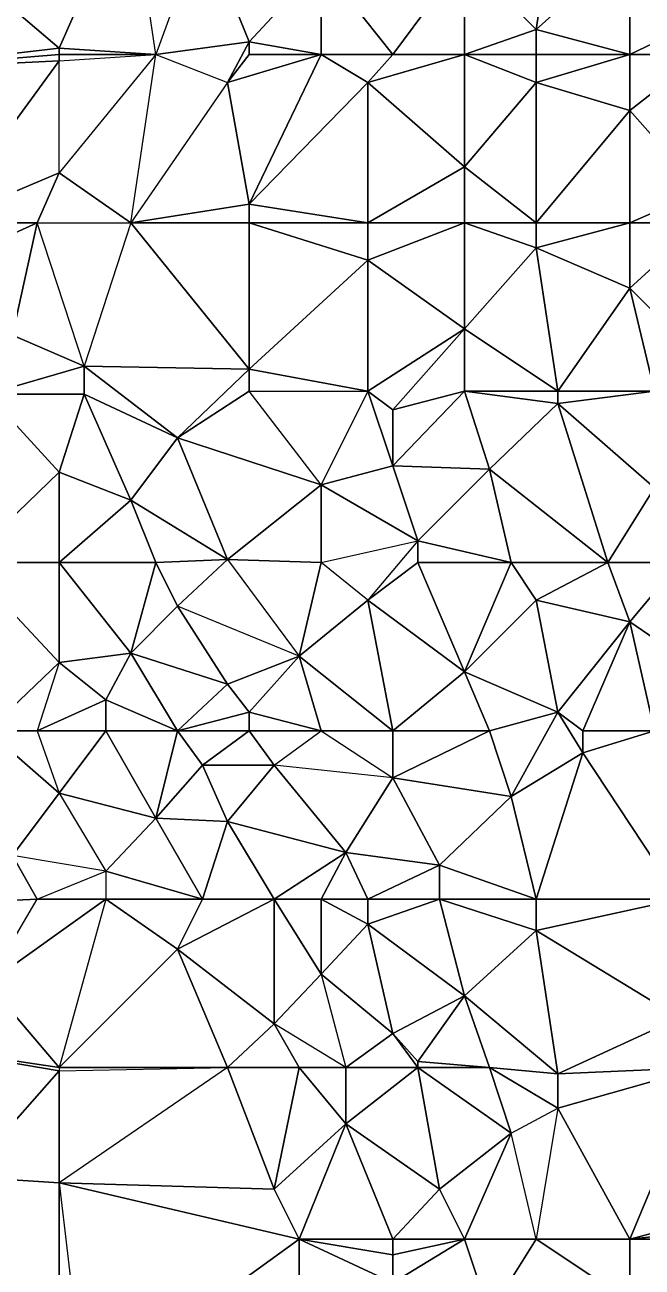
# Model space of a CAD drawing. Header units: metres. Extents: x 121.06818 to 121.07159, y 3.17836 to 3.18313.
# Drawn here: x 121.070698 to 121.070896, y 3.180307 to 3.1807055 of the extents above; entities that cross this region are included whole.
import ezdxf

# ---------------------------------------------------------------- set-up
doc = ezdxf.new("R2010")
doc.units = ezdxf.units.M

msp = doc.modelspace()

# ---------------------------------------------------------------- linework, layer by layer
at = {"layer": 'DELAUNEY10881', "color": 252}
msp.add_3dface([(121.070709, 3.180268, 0.01038), (121.070663, 3.18027, 0.01038), (121.070679, 3.180336, 0.01037)], dxfattribs=at)
at = {"layer": 'DELAUNEY11122', "color": 252}
msp.add_3dface([(121.070717, 3.180266, 0.01038), (121.070709, 3.180268, 0.01038), (121.070709, 3.180334, 0.01037)], dxfattribs=at)
at = {"layer": 'DELAUNEY11132', "color": 252}
msp.add_3dface([(121.070717, 3.180266, 0.01038), (121.070786, 3.18028, 0.01038), (121.070786, 3.180316, 0.01038)], dxfattribs=at)
at = {"layer": 'DELAUNEY11214', "color": 252}
msp.add_3dface([(121.070786, 3.18028, 0.01038), (121.070816, 3.180302, 0.01039), (121.070786, 3.180316, 0.01038)], dxfattribs=at)
at = {"layer": 'DELAUNEY11236', "color": 252}
msp.add_3dface([(121.070816, 3.180302, 0.01039), (121.070847, 3.180292, 0.0104), (121.070839, 3.180316, 0.0104)], dxfattribs=at)
at = {"layer": 'DELAUNEY11237', "color": 252}
msp.add_3dface([(121.070847, 3.180292, 0.0104), (121.070892, 3.180296, 0.01042), (121.070862, 3.180316, 0.01041)], dxfattribs=at)
at = {"layer": 'DELAUNEY11258', "color": 252}
msp.add_3dface([(121.070892, 3.180296, 0.01042), (121.070946, 3.180284, 0.01043), (121.07093, 3.180316, 0.01043)], dxfattribs=at)
at = {"layer": 'DELAUNEY11259', "color": 252}
msp.add_3dface([(121.070892, 3.180296, 0.01042), (121.07093, 3.180316, 0.01043), (121.070892, 3.180316, 0.01042)], dxfattribs=at)
at = {"layer": 'DELAUNEY11285', "color": 252}
msp.add_3dface([(121.070847, 3.180292, 0.0104), (121.070862, 3.180316, 0.01041), (121.070839, 3.180316, 0.0104)], dxfattribs=at)
at = {"layer": 'DELAUNEY11293', "color": 252}
msp.add_3dface([(121.070717, 3.180266, 0.01038), (121.070786, 3.180316, 0.01038), (121.070709, 3.180334, 0.01037)], dxfattribs=at)
at = {"layer": 'DELAUNEY11294', "color": 252}
msp.add_3dface([(121.070862, 3.180316, 0.01041), (121.070892, 3.180296, 0.01042), (121.070892, 3.180316, 0.01042)], dxfattribs=at)
at = {"layer": 'DELAUNEY11303', "color": 252}
msp.add_3dface([(121.070709, 3.180268, 0.01038), (121.070679, 3.180336, 0.01037), (121.070709, 3.180334, 0.01037)], dxfattribs=at)
at = {"layer": 'DELAUNEY11304', "color": 252}
msp.add_3dface([(121.070786, 3.180316, 0.01038), (121.070816, 3.180302, 0.01039), (121.070816, 3.180311, 0.01039)], dxfattribs=at)
at = {"layer": 'DELAUNEY11321', "color": 252}
msp.add_3dface([(121.070709, 3.180334, 0.01037), (121.070679, 3.180336, 0.01037), (121.070709, 3.18037, 0.01036)], dxfattribs=at)
at = {"layer": 'DELAUNEY11322', "color": 252}
msp.add_3dface([(121.070816, 3.180302, 0.01039), (121.070839, 3.180316, 0.0104), (121.070816, 3.180311, 0.01039)], dxfattribs=at)
at = {"layer": 'DELAUNEY11338', "color": 252}
msp.add_3dface([(121.070709, 3.180334, 0.01037), (121.070786, 3.180316, 0.01038), (121.070778, 3.180332, 0.01038)], dxfattribs=at)
at = {"layer": 'DELAUNEY11339', "color": 252}
msp.add_3dface([(121.070709, 3.180334, 0.01037), (121.070778, 3.180332, 0.01038), (121.070763, 3.180371, 0.01037)], dxfattribs=at)
at = {"layer": 'DELAUNEY11340', "color": 252}
msp.add_3dface([(121.070778, 3.180332, 0.01038), (121.070786, 3.180316, 0.01038), (121.070801, 3.180353, 0.01039)], dxfattribs=at)
at = {"layer": 'DELAUNEY11354', "color": 252}
msp.add_3dface([(121.070786, 3.180316, 0.01038), (121.070816, 3.180311, 0.01039), (121.070816, 3.180316, 0.01039)], dxfattribs=at)
at = {"layer": 'DELAUNEY11355', "color": 252}
msp.add_3dface([(121.070839, 3.180316, 0.0104), (121.070862, 3.180316, 0.01041), (121.070854, 3.18035, 0.01041)], dxfattribs=at)
at = {"layer": 'DELAUNEY11356', "color": 252}
msp.add_3dface([(121.070862, 3.180316, 0.01041), (121.070892, 3.180316, 0.01042), (121.070869, 3.180358, 0.01042)], dxfattribs=at)
at = {"layer": 'DELAUNEY11357', "color": 252}
msp.add_3dface([(121.070892, 3.180316, 0.01042), (121.07093, 3.180316, 0.01043), (121.07093, 3.18032, 0.01043)], dxfattribs=at)
at = {"layer": 'DELAUNEY11368', "color": 252}
msp.add_3dface([(121.070816, 3.180311, 0.01039), (121.070839, 3.180316, 0.0104), (121.070816, 3.180316, 0.01039)], dxfattribs=at)
at = {"layer": 'DELAUNEY11397', "color": 252}
msp.add_3dface([(121.070786, 3.180316, 0.01038), (121.070816, 3.180316, 0.01039), (121.070801, 3.180353, 0.01039)], dxfattribs=at)
at = {"layer": 'DELAUNEY11409', "color": 252}
msp.add_3dface([(121.070816, 3.180316, 0.01039), (121.070839, 3.180316, 0.0104), (121.070831, 3.180332, 0.0104)], dxfattribs=at)
at = {"layer": 'DELAUNEY11410', "color": 252}
msp.add_3dface([(121.070892, 3.180316, 0.01042), (121.07093, 3.18032, 0.01043), (121.07093, 3.180326, 0.01043)], dxfattribs=at)
at = {"layer": 'DELAUNEY11421', "color": 252}
msp.add_3dface([(121.070816, 3.180316, 0.01039), (121.070831, 3.180332, 0.0104), (121.070801, 3.180353, 0.01039)], dxfattribs=at)
at = {"layer": 'DELAUNEY11435', "color": 252}
msp.add_3dface([(121.070831, 3.180332, 0.0104), (121.070839, 3.180316, 0.0104), (121.070854, 3.18035, 0.01041)], dxfattribs=at)
at = {"layer": 'DELAUNEY11448', "color": 252}
msp.add_3dface([(121.070892, 3.180316, 0.01042), (121.07093, 3.180326, 0.01043), (121.070915, 3.180371, 0.01043)], dxfattribs=at)
at = {"layer": 'DELAUNEY11473', "color": 252}
msp.add_3dface([(121.070862, 3.180316, 0.01041), (121.070854, 3.18035, 0.01041), (121.070869, 3.180358, 0.01042)], dxfattribs=at)
at = {"layer": 'DELAUNEY11483', "color": 252}
msp.add_3dface([(121.070778, 3.180332, 0.01038), (121.070801, 3.180353, 0.01039), (121.070786, 3.180371, 0.01038)], dxfattribs=at)
at = {"layer": 'DELAUNEY11484', "color": 252}
msp.add_3dface([(121.070831, 3.180332, 0.0104), (121.070854, 3.18035, 0.01041), (121.070824, 3.180371, 0.0104)], dxfattribs=at)
at = {"layer": 'DELAUNEY11493', "color": 252}
msp.add_3dface([(121.070869, 3.180358, 0.01042), (121.070892, 3.180316, 0.01042), (121.070915, 3.180371, 0.01043)], dxfattribs=at)
at = {"layer": 'DELAUNEY11513', "color": 252}
msp.add_3dface([(121.070801, 3.180353, 0.01039), (121.070831, 3.180332, 0.0104), (121.070824, 3.180371, 0.0104)], dxfattribs=at)
at = {"layer": 'DELAUNEY11514', "color": 252}
msp.add_3dface([(121.070854, 3.18035, 0.01041), (121.070869, 3.180358, 0.01042), (121.070847, 3.180371, 0.01041)], dxfattribs=at)
at = {"layer": 'DELAUNEY11524', "color": 252}
msp.add_3dface([(121.070763, 3.180371, 0.01037), (121.070709, 3.180334, 0.01037), (121.070709, 3.18037, 0.01036)], dxfattribs=at)
at = {"layer": 'DELAUNEY11525', "color": 252}
msp.add_3dface([(121.070763, 3.180371, 0.01037), (121.070778, 3.180332, 0.01038), (121.070786, 3.180371, 0.01038)], dxfattribs=at)
at = {"layer": 'DELAUNEY11553', "color": 252}
msp.add_3dface([(121.070869, 3.180358, 0.01042), (121.070915, 3.180371, 0.01043), (121.070869, 3.180369, 0.01042)], dxfattribs=at)
at = {"layer": 'DELAUNEY11565', "color": 252}
msp.add_3dface([(121.070801, 3.180353, 0.01039), (121.070824, 3.180371, 0.0104), (121.070801, 3.180371, 0.01039)], dxfattribs=at)
at = {"layer": 'DELAUNEY11579', "color": 252}
msp.add_3dface([(121.070709, 3.18037, 0.01036), (121.070679, 3.180336, 0.01037), (121.070656, 3.180379, 0.01036)], dxfattribs=at)
at = {"layer": 'DELAUNEY11580', "color": 252}
msp.add_3dface([(121.070786, 3.180371, 0.01038), (121.070801, 3.180353, 0.01039), (121.070801, 3.180371, 0.01039)], dxfattribs=at)
at = {"layer": 'DELAUNEY11581', "color": 252}
msp.add_3dface([(121.070824, 3.180371, 0.0104), (121.070854, 3.18035, 0.01041), (121.070847, 3.180371, 0.01041)], dxfattribs=at)
at = {"layer": 'DELAUNEY11598', "color": 252}
msp.add_3dface([(121.070709, 3.18037, 0.01036), (121.070763, 3.180371, 0.01037), (121.070709, 3.180371, 0.01036)], dxfattribs=at)
at = {"layer": 'DELAUNEY11599', "color": 252}
msp.add_3dface([(121.070763, 3.180371, 0.01037), (121.070786, 3.180371, 0.01038), (121.070778, 3.180385, 0.01038)], dxfattribs=at)
at = {"layer": 'DELAUNEY11600', "color": 252}
msp.add_3dface([(121.070824, 3.180371, 0.0104), (121.070847, 3.180371, 0.01041), (121.070824, 3.180373, 0.0104)], dxfattribs=at)
at = {"layer": 'DELAUNEY11654', "color": 252}
msp.add_3dface([(121.070786, 3.180371, 0.01038), (121.070801, 3.180371, 0.01039), (121.070778, 3.180385, 0.01038)], dxfattribs=at)
at = {"layer": 'DELAUNEY11655', "color": 252}
msp.add_3dface([(121.070801, 3.180371, 0.01039), (121.070824, 3.180371, 0.0104), (121.070816, 3.180382, 0.0104)], dxfattribs=at)
at = {"layer": 'DELAUNEY11656', "color": 252}
msp.add_3dface([(121.070847, 3.180371, 0.01041), (121.070869, 3.180358, 0.01042), (121.070869, 3.180369, 0.01042)], dxfattribs=at)
at = {"layer": 'DELAUNEY11657', "color": 252}
msp.add_3dface([(121.070847, 3.180371, 0.01041), (121.070869, 3.180369, 0.01042), (121.070839, 3.180394, 0.01041)], dxfattribs=at)
at = {"layer": 'DELAUNEY11664', "color": 252}
msp.add_3dface([(121.070709, 3.18037, 0.01036), (121.070656, 3.180379, 0.01036), (121.070709, 3.180371, 0.01036)], dxfattribs=at)
at = {"layer": 'DELAUNEY11665', "color": 252}
msp.add_3dface([(121.070869, 3.180369, 0.01042), (121.070915, 3.180371, 0.01043), (121.070908, 3.180387, 0.01043)], dxfattribs=at)
at = {"layer": 'DELAUNEY11678', "color": 252}
msp.add_3dface([(121.070709, 3.180371, 0.01036), (121.070656, 3.180379, 0.01036), (121.070686, 3.180398, 0.01036)], dxfattribs=at)
at = {"layer": 'DELAUNEY11691', "color": 252}
msp.add_3dface([(121.070709, 3.180371, 0.01036), (121.070686, 3.180398, 0.01036), (121.070724, 3.180425, 0.01036)], dxfattribs=at)
at = {"layer": 'DELAUNEY11692', "color": 252}
msp.add_3dface([(121.070709, 3.180371, 0.01036), (121.070763, 3.180371, 0.01037), (121.070747, 3.180409, 0.01037)], dxfattribs=at)
at = {"layer": 'DELAUNEY11693', "color": 252}
msp.add_3dface([(121.070801, 3.180371, 0.01039), (121.070816, 3.180382, 0.0104), (121.070793, 3.180401, 0.01039)], dxfattribs=at)
at = {"layer": 'DELAUNEY11694', "color": 252}
msp.add_3dface([(121.070816, 3.180382, 0.0104), (121.070824, 3.180371, 0.0104), (121.070824, 3.180373, 0.0104)], dxfattribs=at)
at = {"layer": 'DELAUNEY11695', "color": 252}
msp.add_3dface([(121.070869, 3.180369, 0.01042), (121.070908, 3.180387, 0.01043), (121.070862, 3.180415, 0.01042)], dxfattribs=at)
at = {"layer": 'DELAUNEY11704', "color": 252}
msp.add_3dface([(121.070763, 3.180371, 0.01037), (121.070778, 3.180385, 0.01038), (121.070747, 3.180409, 0.01037)], dxfattribs=at)
at = {"layer": 'DELAUNEY11705', "color": 252}
msp.add_3dface([(121.070816, 3.180382, 0.0104), (121.070824, 3.180373, 0.0104), (121.070839, 3.180394, 0.01041)], dxfattribs=at)
at = {"layer": 'DELAUNEY11706', "color": 252}
msp.add_3dface([(121.070824, 3.180373, 0.0104), (121.070847, 3.180371, 0.01041), (121.070839, 3.180394, 0.01041)], dxfattribs=at)
at = {"layer": 'DELAUNEY11733', "color": 252}
msp.add_3dface([(121.070709, 3.180371, 0.01036), (121.070747, 3.180409, 0.01037), (121.070724, 3.180425, 0.01036)], dxfattribs=at)
at = {"layer": 'DELAUNEY11757', "color": 252}
msp.add_3dface([(121.070778, 3.180385, 0.01038), (121.070793, 3.180401, 0.01039), (121.070801, 3.180371, 0.01039)], dxfattribs=at)
at = {"layer": 'DELAUNEY11758', "color": 252}
msp.add_3dface([(121.070778, 3.180385, 0.01038), (121.070793, 3.180401, 0.01039), (121.070778, 3.180425, 0.01038)], dxfattribs=at)
at = {"layer": 'DELAUNEY11759', "color": 252}
msp.add_3dface([(121.070816, 3.180382, 0.0104), (121.070839, 3.180394, 0.01041), (121.070808, 3.180417, 0.0104)], dxfattribs=at)
at = {"layer": 'DELAUNEY11772', "color": 252}
msp.add_3dface([(121.070793, 3.180401, 0.01039), (121.070816, 3.180382, 0.0104), (121.070808, 3.180417, 0.0104)], dxfattribs=at)
at = {"layer": 'DELAUNEY11773', "color": 252}
msp.add_3dface([(121.070839, 3.180394, 0.01041), (121.070869, 3.180369, 0.01042), (121.070862, 3.180415, 0.01042)], dxfattribs=at)
at = {"layer": 'DELAUNEY11793', "color": 252}
msp.add_3dface([(121.070747, 3.180409, 0.01037), (121.070778, 3.180385, 0.01038), (121.070778, 3.180425, 0.01038)], dxfattribs=at)
at = {"layer": 'DELAUNEY11794', "color": 252}
msp.add_3dface([(121.070839, 3.180394, 0.01041), (121.070862, 3.180415, 0.01042), (121.070831, 3.180425, 0.01041)], dxfattribs=at)
at = {"layer": 'DELAUNEY11802', "color": 252}
msp.add_3dface([(121.070862, 3.180415, 0.01042), (121.070908, 3.180387, 0.01043), (121.070908, 3.180425, 0.01043)], dxfattribs=at)
at = {"layer": 'DELAUNEY11821', "color": 252}
msp.add_3dface([(121.070724, 3.180425, 0.01036), (121.070686, 3.180398, 0.01036), (121.070702, 3.180425, 0.01035)], dxfattribs=at)
at = {"layer": 'DELAUNEY11822', "color": 252}
msp.add_3dface([(121.070724, 3.180425, 0.01036), (121.070747, 3.180409, 0.01037), (121.070755, 3.180425, 0.01037)], dxfattribs=at)
at = {"layer": 'DELAUNEY11840', "color": 252}
msp.add_3dface([(121.070686, 3.180398, 0.01036), (121.070702, 3.180425, 0.01035), (121.070679, 3.180424, 0.01034)], dxfattribs=at)
at = {"layer": 'DELAUNEY11841', "color": 252}
msp.add_3dface([(121.070793, 3.180401, 0.01039), (121.070808, 3.180417, 0.0104), (121.070793, 3.180425, 0.01039)], dxfattribs=at)
at = {"layer": 'DELAUNEY11858', "color": 252}
msp.add_3dface([(121.070724, 3.180425, 0.01036), (121.070702, 3.180425, 0.01035), (121.070724, 3.180434, 0.01036)], dxfattribs=at)
at = {"layer": 'DELAUNEY11859', "color": 252}
msp.add_3dface([(121.070808, 3.180417, 0.0104), (121.070839, 3.180394, 0.01041), (121.070831, 3.180425, 0.01041)], dxfattribs=at)
at = {"layer": 'DELAUNEY11881', "color": 252}
msp.add_3dface([(121.070747, 3.180409, 0.01037), (121.070778, 3.180425, 0.01038), (121.070755, 3.180425, 0.01037)], dxfattribs=at)
at = {"layer": 'DELAUNEY11882', "color": 252}
msp.add_3dface([(121.070862, 3.180415, 0.01042), (121.070908, 3.180425, 0.01043), (121.070862, 3.180425, 0.01042)], dxfattribs=at)
at = {"layer": 'DELAUNEY11901', "color": 252}
msp.add_3dface([(121.070778, 3.180425, 0.01038), (121.070793, 3.180401, 0.01039), (121.070793, 3.180425, 0.01039)], dxfattribs=at)
at = {"layer": 'DELAUNEY11902', "color": 252}
msp.add_3dface([(121.070808, 3.180417, 0.0104), (121.070831, 3.180425, 0.01041), (121.070808, 3.180425, 0.0104)], dxfattribs=at)
at = {"layer": 'DELAUNEY11931', "color": 252}
msp.add_3dface([(121.070755, 3.180425, 0.01037), (121.070778, 3.180425, 0.01038), (121.070763, 3.18045, 0.01038)], dxfattribs=at)
at = {"layer": 'DELAUNEY11932', "color": 252}
msp.add_3dface([(121.070831, 3.180425, 0.01041), (121.070862, 3.180415, 0.01042), (121.070862, 3.180425, 0.01042)], dxfattribs=at)
at = {"layer": 'DELAUNEY11944', "color": 252}
msp.add_3dface([(121.070679, 3.180424, 0.01034), (121.070702, 3.180425, 0.01035), (121.070694, 3.180439, 0.01035)], dxfattribs=at)
at = {"layer": 'DELAUNEY11945', "color": 252}
msp.add_3dface([(121.070778, 3.180425, 0.01038), (121.070793, 3.180425, 0.01039), (121.070801, 3.18044, 0.0104)], dxfattribs=at)
at = {"layer": 'DELAUNEY11946', "color": 252}
msp.add_3dface([(121.070793, 3.180425, 0.01039), (121.070808, 3.180417, 0.0104), (121.070808, 3.180425, 0.0104)], dxfattribs=at)
at = {"layer": 'DELAUNEY11975', "color": 252}
msp.add_3dface([(121.070831, 3.180425, 0.01041), (121.070862, 3.180425, 0.01042), (121.070831, 3.180436, 0.01041)], dxfattribs=at)
at = {"layer": 'DELAUNEY11987', "color": 252}
msp.add_3dface([(121.070793, 3.180425, 0.01039), (121.070808, 3.180425, 0.0104), (121.070801, 3.18044, 0.0104)], dxfattribs=at)
at = {"layer": 'DELAUNEY11988', "color": 252}
msp.add_3dface([(121.070808, 3.180425, 0.0104), (121.070831, 3.180425, 0.01041), (121.070831, 3.180436, 0.01041)], dxfattribs=at)
at = {"layer": 'DELAUNEY11989', "color": 252}
msp.add_3dface([(121.070862, 3.180425, 0.01042), (121.070908, 3.180425, 0.01043), (121.070877, 3.180472, 0.01043)], dxfattribs=at)
at = {"layer": 'DELAUNEY12002', "color": 252}
msp.add_3dface([(121.070724, 3.180425, 0.01036), (121.070755, 3.180425, 0.01037), (121.070724, 3.180434, 0.01036)], dxfattribs=at)
at = {"layer": 'DELAUNEY12023', "color": 252}
msp.add_3dface([(121.070694, 3.180439, 0.01035), (121.070702, 3.180425, 0.01035), (121.070724, 3.180434, 0.01036)], dxfattribs=at)
at = {"layer": 'DELAUNEY12035', "color": 252}
msp.add_3dface([(121.070724, 3.180434, 0.01036), (121.070755, 3.180425, 0.01037), (121.07074, 3.180451, 0.01037)], dxfattribs=at)
at = {"layer": 'DELAUNEY12036', "color": 252}
msp.add_3dface([(121.070801, 3.18044, 0.0104), (121.070808, 3.180425, 0.0104), (121.070831, 3.180436, 0.01041)], dxfattribs=at)
at = {"layer": 'DELAUNEY12037', "color": 252}
msp.add_3dface([(121.070831, 3.180436, 0.01041), (121.070862, 3.180425, 0.01042), (121.070854, 3.180458, 0.01042)], dxfattribs=at)
at = {"layer": 'DELAUNEY12053', "color": 252}
msp.add_3dface([(121.070724, 3.180434, 0.01036), (121.07074, 3.180451, 0.01037), (121.070709, 3.180459, 0.01036)], dxfattribs=at)
at = {"layer": 'DELAUNEY12054', "color": 252}
msp.add_3dface([(121.07074, 3.180451, 0.01037), (121.070755, 3.180425, 0.01037), (121.070763, 3.18045, 0.01038)], dxfattribs=at)
at = {"layer": 'DELAUNEY12067', "color": 252}
msp.add_3dface([(121.070763, 3.18045, 0.01038), (121.070778, 3.180425, 0.01038), (121.070801, 3.18044, 0.0104)], dxfattribs=at)
at = {"layer": 'DELAUNEY12087', "color": 252}
msp.add_3dface([(121.070724, 3.180434, 0.01036), (121.070694, 3.180439, 0.01035), (121.070709, 3.180459, 0.01036)], dxfattribs=at)
at = {"layer": 'DELAUNEY12088', "color": 252}
msp.add_3dface([(121.07074, 3.180451, 0.01037), (121.070763, 3.18045, 0.01038), (121.070755, 3.180468, 0.01038)], dxfattribs=at)
at = {"layer": 'DELAUNEY12089', "color": 252}
msp.add_3dface([(121.070801, 3.18044, 0.0104), (121.070831, 3.180436, 0.01041), (121.070816, 3.180464, 0.01041)], dxfattribs=at)
at = {"layer": 'DELAUNEY12090', "color": 252}
msp.add_3dface([(121.070831, 3.180436, 0.01041), (121.070854, 3.180458, 0.01042), (121.070816, 3.180464, 0.01041)], dxfattribs=at)
at = {"layer": 'DELAUNEY12091', "color": 252}
msp.add_3dface([(121.070854, 3.180458, 0.01042), (121.070862, 3.180425, 0.01042), (121.070877, 3.180472, 0.01043)], dxfattribs=at)
at = {"layer": 'DELAUNEY12105', "color": 252}
msp.add_3dface([(121.070709, 3.180459, 0.01036), (121.070694, 3.180439, 0.01035), (121.070686, 3.180479, 0.01035)], dxfattribs=at)
at = {"layer": 'DELAUNEY12106', "color": 252}
msp.add_3dface([(121.070877, 3.180472, 0.01043), (121.070908, 3.180425, 0.01043), (121.0709, 3.180479, 0.01044)], dxfattribs=at)
at = {"layer": 'DELAUNEY12118', "color": 252}
msp.add_3dface([(121.070763, 3.18045, 0.01038), (121.070801, 3.18044, 0.0104), (121.070778, 3.180468, 0.01039)], dxfattribs=at)
at = {"layer": 'DELAUNEY12119', "color": 252}
msp.add_3dface([(121.070801, 3.18044, 0.0104), (121.070816, 3.180464, 0.01041), (121.070778, 3.180468, 0.01039)], dxfattribs=at)
at = {"layer": 'DELAUNEY12126', "color": 252}
msp.add_3dface([(121.070763, 3.18045, 0.01038), (121.070778, 3.180468, 0.01039), (121.070755, 3.180468, 0.01038)], dxfattribs=at)
at = {"layer": 'DELAUNEY12127', "color": 252}
msp.add_3dface([(121.070854, 3.180458, 0.01042), (121.070877, 3.180472, 0.01043), (121.070869, 3.180485, 0.01043)], dxfattribs=at)
at = {"layer": 'DELAUNEY12154', "color": 252}
msp.add_3dface([(121.070709, 3.180459, 0.01036), (121.07074, 3.180451, 0.01037), (121.070724, 3.180479, 0.01037)], dxfattribs=at)
at = {"layer": 'DELAUNEY12155', "color": 252}
msp.add_3dface([(121.070877, 3.180472, 0.01043), (121.0709, 3.180479, 0.01044), (121.070877, 3.180479, 0.01043)], dxfattribs=at)
at = {"layer": 'DELAUNEY12163', "color": 252}
msp.add_3dface([(121.07074, 3.180451, 0.01037), (121.070755, 3.180468, 0.01038), (121.070747, 3.180479, 0.01038)], dxfattribs=at)
at = {"layer": 'DELAUNEY12176', "color": 252}
msp.add_3dface([(121.070816, 3.180464, 0.01041), (121.070854, 3.180458, 0.01042), (121.070847, 3.180479, 0.01042)], dxfattribs=at)
at = {"layer": 'DELAUNEY12193', "color": 252}
msp.add_3dface([(121.070709, 3.180459, 0.01036), (121.070686, 3.180479, 0.01035), (121.070702, 3.180479, 0.01036)], dxfattribs=at)
at = {"layer": 'DELAUNEY12194', "color": 252}
msp.add_3dface([(121.070778, 3.180468, 0.01039), (121.070793, 3.180479, 0.0104), (121.070816, 3.180464, 0.01041)], dxfattribs=at)
at = {"layer": 'DELAUNEY12195', "color": 252}
msp.add_3dface([(121.070778, 3.180468, 0.01039), (121.070793, 3.180479, 0.0104), (121.07077, 3.180479, 0.01039)], dxfattribs=at)
at = {"layer": 'DELAUNEY12196', "color": 252}
msp.add_3dface([(121.070793, 3.180479, 0.0104), (121.070816, 3.180464, 0.01041), (121.070816, 3.180479, 0.01041)], dxfattribs=at)
at = {"layer": 'DELAUNEY12211', "color": 252}
msp.add_3dface([(121.070709, 3.180459, 0.01036), (121.070724, 3.180479, 0.01037), (121.070702, 3.180479, 0.01036)], dxfattribs=at)
at = {"layer": 'DELAUNEY12212', "color": 252}
msp.add_3dface([(121.070724, 3.180479, 0.01037), (121.07074, 3.180451, 0.01037), (121.070747, 3.180479, 0.01038)], dxfattribs=at)
at = {"layer": 'DELAUNEY12227', "color": 252}
msp.add_3dface([(121.070702, 3.180479, 0.01036), (121.070686, 3.180479, 0.01035), (121.070709, 3.180501, 0.01037)], dxfattribs=at)
at = {"layer": 'DELAUNEY12228', "color": 252}
msp.add_3dface([(121.070755, 3.180468, 0.01038), (121.070778, 3.180468, 0.01039), (121.07077, 3.180479, 0.01039)], dxfattribs=at)
at = {"layer": 'DELAUNEY12229', "color": 252}
msp.add_3dface([(121.070816, 3.180464, 0.01041), (121.070847, 3.180479, 0.01042), (121.070816, 3.180479, 0.01041)], dxfattribs=at)
at = {"layer": 'DELAUNEY12230', "color": 252}
msp.add_3dface([(121.070847, 3.180479, 0.01042), (121.070854, 3.180458, 0.01042), (121.070869, 3.180485, 0.01043)], dxfattribs=at)
at = {"layer": 'DELAUNEY12244', "color": 252}
msp.add_3dface([(121.070747, 3.180479, 0.01038), (121.070755, 3.180468, 0.01038), (121.07077, 3.180479, 0.01039)], dxfattribs=at)
at = {"layer": 'DELAUNEY12253', "color": 252}
msp.add_3dface([(121.070724, 3.180479, 0.01037), (121.070747, 3.180479, 0.01038), (121.070724, 3.180489, 0.01037)], dxfattribs=at)
at = {"layer": 'DELAUNEY12268', "color": 252}
msp.add_3dface([(121.070793, 3.180479, 0.0104), (121.070816, 3.180479, 0.01041), (121.070786, 3.180503, 0.0104)], dxfattribs=at)
at = {"layer": 'DELAUNEY12269', "color": 252}
msp.add_3dface([(121.070869, 3.180485, 0.01043), (121.070877, 3.180472, 0.01043), (121.070877, 3.180479, 0.01043)], dxfattribs=at)
at = {"layer": 'DELAUNEY12279', "color": 252}
msp.add_3dface([(121.070702, 3.180479, 0.01036), (121.070724, 3.180479, 0.01037), (121.070724, 3.180489, 0.01037)], dxfattribs=at)
at = {"layer": 'DELAUNEY12280', "color": 252}
msp.add_3dface([(121.070816, 3.180479, 0.01041), (121.070847, 3.180479, 0.01042), (121.070839, 3.180498, 0.01042)], dxfattribs=at)
at = {"layer": 'DELAUNEY12281', "color": 252}
msp.add_3dface([(121.070847, 3.180479, 0.01042), (121.070869, 3.180485, 0.01043), (121.070839, 3.180498, 0.01042)], dxfattribs=at)
at = {"layer": 'DELAUNEY12296', "color": 252}
msp.add_3dface([(121.070869, 3.180485, 0.01043), (121.070877, 3.180479, 0.01043), (121.070892, 3.180514, 0.01044)], dxfattribs=at)
at = {"layer": 'DELAUNEY12297', "color": 252}
msp.add_3dface([(121.070877, 3.180479, 0.01043), (121.0709, 3.180479, 0.01044), (121.070892, 3.180514, 0.01044)], dxfattribs=at)
at = {"layer": 'DELAUNEY12319', "color": 252}
msp.add_3dface([(121.070747, 3.180479, 0.01038), (121.07077, 3.180479, 0.01039), (121.07077, 3.180485, 0.01039)], dxfattribs=at)
at = {"layer": 'DELAUNEY12320', "color": 252}
msp.add_3dface([(121.070747, 3.180479, 0.01038), (121.07077, 3.180485, 0.01039), (121.070763, 3.180494, 0.01039)], dxfattribs=at)
at = {"layer": 'DELAUNEY12321', "color": 252}
msp.add_3dface([(121.07077, 3.180485, 0.01039), (121.07077, 3.180479, 0.01039), (121.070793, 3.180479, 0.0104)], dxfattribs=at)
at = {"layer": 'DELAUNEY12333', "color": 252}
msp.add_3dface([(121.070702, 3.180479, 0.01036), (121.070724, 3.180489, 0.01037), (121.070709, 3.180501, 0.01037)], dxfattribs=at)
at = {"layer": 'DELAUNEY12334', "color": 252}
msp.add_3dface([(121.070747, 3.180479, 0.01038), (121.070763, 3.180494, 0.01039), (121.070732, 3.180504, 0.01038)], dxfattribs=at)
at = {"layer": 'DELAUNEY12335', "color": 252}
msp.add_3dface([(121.070763, 3.180494, 0.01039), (121.07077, 3.180485, 0.01039), (121.070786, 3.180503, 0.0104)], dxfattribs=at)
at = {"layer": 'DELAUNEY12336', "color": 252}
msp.add_3dface([(121.07077, 3.180485, 0.01039), (121.070793, 3.180479, 0.0104), (121.070786, 3.180503, 0.0104)], dxfattribs=at)
at = {"layer": 'DELAUNEY12337', "color": 252}
msp.add_3dface([(121.070816, 3.180479, 0.01041), (121.070839, 3.180498, 0.01042), (121.070808, 3.180521, 0.01041)], dxfattribs=at)
at = {"layer": 'DELAUNEY12338', "color": 252}
msp.add_3dface([(121.0709, 3.180479, 0.01044), (121.07093, 3.180488, 0.01045), (121.070892, 3.180514, 0.01044)], dxfattribs=at)
at = {"layer": 'DELAUNEY12352', "color": 252}
msp.add_3dface([(121.070724, 3.180489, 0.01037), (121.070747, 3.180479, 0.01038), (121.070732, 3.180504, 0.01038)], dxfattribs=at)
at = {"layer": 'DELAUNEY12366', "color": 252}
msp.add_3dface([(121.070709, 3.180501, 0.01037), (121.070724, 3.180489, 0.01037), (121.070732, 3.180504, 0.01038)], dxfattribs=at)
at = {"layer": 'DELAUNEY12384', "color": 252}
msp.add_3dface([(121.070686, 3.180479, 0.01035), (121.070709, 3.180501, 0.01037), (121.070679, 3.180533, 0.01037)], dxfattribs=at)
at = {"layer": 'DELAUNEY12401', "color": 252}
msp.add_3dface([(121.070786, 3.180503, 0.0104), (121.070816, 3.180479, 0.01041), (121.070808, 3.180521, 0.01041)], dxfattribs=at)
at = {"layer": 'DELAUNEY12402', "color": 252}
msp.add_3dface([(121.070839, 3.180498, 0.01042), (121.070869, 3.180485, 0.01043), (121.070862, 3.180521, 0.01043)], dxfattribs=at)
at = {"layer": 'DELAUNEY12410', "color": 252}
msp.add_3dface([(121.070732, 3.180504, 0.01038), (121.070763, 3.180494, 0.01039), (121.070747, 3.180519, 0.01039)], dxfattribs=at)
at = {"layer": 'DELAUNEY12411', "color": 252}
msp.add_3dface([(121.070763, 3.180494, 0.01039), (121.070786, 3.180503, 0.0104), (121.070747, 3.180519, 0.01039)], dxfattribs=at)
at = {"layer": 'DELAUNEY12412', "color": 252}
msp.add_3dface([(121.070786, 3.180503, 0.0104), (121.070808, 3.180521, 0.01041), (121.070793, 3.180533, 0.01041)], dxfattribs=at)
at = {"layer": 'DELAUNEY12413', "color": 252}
msp.add_3dface([(121.070869, 3.180485, 0.01043), (121.070892, 3.180514, 0.01044), (121.070862, 3.180521, 0.01043)], dxfattribs=at)
at = {"layer": 'DELAUNEY12432', "color": 252}
msp.add_3dface([(121.070709, 3.180501, 0.01037), (121.070732, 3.180504, 0.01038), (121.070709, 3.180533, 0.01038)], dxfattribs=at)
at = {"layer": 'DELAUNEY12433', "color": 252}
msp.add_3dface([(121.070839, 3.180498, 0.01042), (121.070862, 3.180521, 0.01043), (121.070854, 3.180533, 0.01043)], dxfattribs=at)
at = {"layer": 'DELAUNEY12446', "color": 252}
msp.add_3dface([(121.070732, 3.180504, 0.01038), (121.070747, 3.180519, 0.01039), (121.07074, 3.180533, 0.01039)], dxfattribs=at)
at = {"layer": 'DELAUNEY12447', "color": 252}
msp.add_3dface([(121.070808, 3.180521, 0.01041), (121.070839, 3.180498, 0.01042), (121.070824, 3.180533, 0.01042)], dxfattribs=at)
at = {"layer": 'DELAUNEY12448', "color": 252}
msp.add_3dface([(121.070892, 3.180514, 0.01044), (121.07093, 3.180488, 0.01045), (121.070908, 3.180533, 0.01045)], dxfattribs=at)
at = {"layer": 'DELAUNEY12479', "color": 252}
msp.add_3dface([(121.070679, 3.180533, 0.01037), (121.070709, 3.180501, 0.01037), (121.070709, 3.180533, 0.01038)], dxfattribs=at)
at = {"layer": 'DELAUNEY12480', "color": 252}
msp.add_3dface([(121.070862, 3.180521, 0.01043), (121.070892, 3.180514, 0.01044), (121.070885, 3.180533, 0.01044)], dxfattribs=at)
at = {"layer": 'DELAUNEY12492', "color": 252}
msp.add_3dface([(121.070892, 3.180514, 0.01044), (121.070908, 3.180533, 0.01045), (121.070885, 3.180533, 0.01044)], dxfattribs=at)
at = {"layer": 'DELAUNEY12524', "color": 252}
msp.add_3dface([(121.070747, 3.180519, 0.01039), (121.070763, 3.180534, 0.0104), (121.070786, 3.180503, 0.0104)], dxfattribs=at)
at = {"layer": 'DELAUNEY12525', "color": 252}
msp.add_3dface([(121.070747, 3.180519, 0.01039), (121.070763, 3.180534, 0.0104), (121.07074, 3.180533, 0.01039)], dxfattribs=at)
at = {"layer": 'DELAUNEY12526', "color": 252}
msp.add_3dface([(121.070763, 3.180534, 0.0104), (121.070786, 3.180503, 0.0104), (121.070793, 3.180533, 0.01041)], dxfattribs=at)
at = {"layer": 'DELAUNEY12527', "color": 252}
msp.add_3dface([(121.070808, 3.180521, 0.01041), (121.070824, 3.180533, 0.01042), (121.070824, 3.18054, 0.01042)], dxfattribs=at)
at = {"layer": 'DELAUNEY12528', "color": 252}
msp.add_3dface([(121.070824, 3.180533, 0.01042), (121.070839, 3.180498, 0.01042), (121.070854, 3.180533, 0.01043)], dxfattribs=at)
at = {"layer": 'DELAUNEY12543', "color": 252}
msp.add_3dface([(121.070679, 3.180533, 0.01037), (121.070709, 3.180533, 0.01038), (121.070709, 3.180562, 0.01039)], dxfattribs=at)
at = {"layer": 'DELAUNEY12544', "color": 252}
msp.add_3dface([(121.070709, 3.180533, 0.01038), (121.070732, 3.180504, 0.01038), (121.07074, 3.180533, 0.01039)], dxfattribs=at)
at = {"layer": 'DELAUNEY12560', "color": 252}
msp.add_3dface([(121.070808, 3.180521, 0.01041), (121.070793, 3.180533, 0.01041), (121.070824, 3.18054, 0.01042)], dxfattribs=at)
at = {"layer": 'DELAUNEY12561', "color": 252}
msp.add_3dface([(121.070824, 3.180533, 0.01042), (121.070854, 3.180533, 0.01043), (121.070824, 3.18054, 0.01042)], dxfattribs=at)
at = {"layer": 'DELAUNEY12562', "color": 252}
msp.add_3dface([(121.070854, 3.180533, 0.01043), (121.070862, 3.180521, 0.01043), (121.070885, 3.180533, 0.01044)], dxfattribs=at)
at = {"layer": 'DELAUNEY12576', "color": 252}
msp.add_3dface([(121.070763, 3.180534, 0.0104), (121.070793, 3.180533, 0.01041), (121.070793, 3.180558, 0.01041)], dxfattribs=at)
at = {"layer": 'DELAUNEY12584', "color": 252}
msp.add_3dface([(121.070709, 3.180533, 0.01038), (121.07074, 3.180533, 0.01039), (121.070732, 3.180553, 0.01039)], dxfattribs=at)
at = {"layer": 'DELAUNEY12603', "color": 252}
msp.add_3dface([(121.070885, 3.180533, 0.01044), (121.070908, 3.180533, 0.01045), (121.0709, 3.180557, 0.01045)], dxfattribs=at)
at = {"layer": 'DELAUNEY12611', "color": 252}
msp.add_3dface([(121.07074, 3.180533, 0.01039), (121.070763, 3.180534, 0.0104), (121.070732, 3.180553, 0.01039)], dxfattribs=at)
at = {"layer": 'DELAUNEY12647', "color": 252}
msp.add_3dface([(121.070854, 3.180533, 0.01043), (121.070885, 3.180533, 0.01044), (121.070847, 3.180563, 0.01043)], dxfattribs=at)
at = {"layer": 'DELAUNEY12661', "color": 252}
msp.add_3dface([(121.070709, 3.180533, 0.01038), (121.070732, 3.180553, 0.01039), (121.070709, 3.180562, 0.01039)], dxfattribs=at)
at = {"layer": 'DELAUNEY12662', "color": 252}
msp.add_3dface([(121.070793, 3.180533, 0.01041), (121.070824, 3.18054, 0.01042), (121.070793, 3.180558, 0.01041)], dxfattribs=at)
at = {"layer": 'DELAUNEY12663', "color": 252}
msp.add_3dface([(121.070824, 3.18054, 0.01042), (121.070854, 3.180533, 0.01043), (121.070847, 3.180563, 0.01043)], dxfattribs=at)
at = {"layer": 'DELAUNEY12687', "color": 252}
msp.add_3dface([(121.070885, 3.180533, 0.01044), (121.0709, 3.180557, 0.01045), (121.070869, 3.180584, 0.01044)], dxfattribs=at)
at = {"layer": 'DELAUNEY12696', "color": 252}
msp.add_3dface([(121.070763, 3.180534, 0.0104), (121.070793, 3.180558, 0.01041), (121.070747, 3.180573, 0.0104)], dxfattribs=at)
at = {"layer": 'DELAUNEY12697', "color": 252}
msp.add_3dface([(121.070824, 3.18054, 0.01042), (121.070847, 3.180563, 0.01043), (121.070816, 3.180564, 0.01042)], dxfattribs=at)
at = {"layer": 'DELAUNEY12707', "color": 252}
msp.add_3dface([(121.070679, 3.180533, 0.01037), (121.070709, 3.180562, 0.01039), (121.070686, 3.180587, 0.01039)], dxfattribs=at)
at = {"layer": 'DELAUNEY12708', "color": 252}
msp.add_3dface([(121.070732, 3.180553, 0.01039), (121.070763, 3.180534, 0.0104), (121.070747, 3.180573, 0.0104)], dxfattribs=at)
at = {"layer": 'DELAUNEY12709', "color": 252}
msp.add_3dface([(121.070793, 3.180558, 0.01041), (121.070824, 3.18054, 0.01042), (121.070816, 3.180564, 0.01042)], dxfattribs=at)
at = {"layer": 'DELAUNEY12720', "color": 252}
msp.add_3dface([(121.070709, 3.180562, 0.01039), (121.070732, 3.180553, 0.01039), (121.070717, 3.180587, 0.0104)], dxfattribs=at)
at = {"layer": 'DELAUNEY12721', "color": 252}
msp.add_3dface([(121.070793, 3.180558, 0.01041), (121.070816, 3.180564, 0.01042), (121.070808, 3.180588, 0.01042)], dxfattribs=at)
at = {"layer": 'DELAUNEY12734', "color": 252}
msp.add_3dface([(121.070732, 3.180553, 0.01039), (121.070747, 3.180573, 0.0104), (121.070717, 3.180587, 0.0104)], dxfattribs=at)
at = {"layer": 'DELAUNEY12749', "color": 252}
msp.add_3dface([(121.070847, 3.180563, 0.01043), (121.070885, 3.180533, 0.01044), (121.070869, 3.180584, 0.01044)], dxfattribs=at)
at = {"layer": 'DELAUNEY12763', "color": 252}
msp.add_3dface([(121.070816, 3.180564, 0.01042), (121.070847, 3.180563, 0.01043), (121.070839, 3.180588, 0.01043)], dxfattribs=at)
at = {"layer": 'DELAUNEY12764', "color": 252}
msp.add_3dface([(121.070847, 3.180563, 0.01043), (121.070869, 3.180584, 0.01044), (121.070839, 3.180588, 0.01043)], dxfattribs=at)
at = {"layer": 'DELAUNEY12780', "color": 252}
msp.add_3dface([(121.070747, 3.180573, 0.0104), (121.070793, 3.180558, 0.01041), (121.07077, 3.180588, 0.01041)], dxfattribs=at)
at = {"layer": 'DELAUNEY12781', "color": 252}
msp.add_3dface([(121.070869, 3.180584, 0.01044), (121.0709, 3.180557, 0.01045), (121.0709, 3.180588, 0.01045)], dxfattribs=at)
at = {"layer": 'DELAUNEY12799', "color": 252}
msp.add_3dface([(121.070686, 3.180587, 0.01039), (121.070709, 3.180562, 0.01039), (121.070717, 3.180587, 0.0104)], dxfattribs=at)
at = {"layer": 'DELAUNEY12815', "color": 252}
msp.add_3dface([(121.070747, 3.180573, 0.0104), (121.07077, 3.180588, 0.01041), (121.07077, 3.180595, 0.01041)], dxfattribs=at)
at = {"layer": 'DELAUNEY12816', "color": 252}
msp.add_3dface([(121.070793, 3.180558, 0.01041), (121.07077, 3.180588, 0.01041), (121.070808, 3.180588, 0.01042)], dxfattribs=at)
at = {"layer": 'DELAUNEY12862', "color": 252}
msp.add_3dface([(121.070717, 3.180587, 0.0104), (121.070747, 3.180573, 0.0104), (121.070717, 3.180596, 0.0104)], dxfattribs=at)
at = {"layer": 'DELAUNEY12863', "color": 252}
msp.add_3dface([(121.070808, 3.180588, 0.01042), (121.070816, 3.180564, 0.01042), (121.070816, 3.180582, 0.01042)], dxfattribs=at)
at = {"layer": 'DELAUNEY12864', "color": 252}
msp.add_3dface([(121.070816, 3.180582, 0.01042), (121.070816, 3.180564, 0.01042), (121.070839, 3.180588, 0.01043)], dxfattribs=at)
at = {"layer": 'DELAUNEY12882', "color": 252}
msp.add_3dface([(121.070808, 3.180588, 0.01042), (121.070816, 3.180582, 0.01042), (121.070839, 3.180608, 0.01043)], dxfattribs=at)
at = {"layer": 'DELAUNEY12883', "color": 252}
msp.add_3dface([(121.070816, 3.180582, 0.01042), (121.070839, 3.180588, 0.01043), (121.070839, 3.180608, 0.01043)], dxfattribs=at)
at = {"layer": 'DELAUNEY12884', "color": 252}
msp.add_3dface([(121.070869, 3.180584, 0.01044), (121.0709, 3.180588, 0.01045), (121.070869, 3.180588, 0.01044)], dxfattribs=at)
at = {"layer": 'DELAUNEY12915', "color": 252}
msp.add_3dface([(121.070686, 3.180587, 0.01039), (121.070717, 3.180587, 0.0104), (121.070717, 3.180596, 0.0104)], dxfattribs=at)
at = {"layer": 'DELAUNEY12916', "color": 252}
msp.add_3dface([(121.07077, 3.180588, 0.01041), (121.070808, 3.180588, 0.01042), (121.07077, 3.180595, 0.01041)], dxfattribs=at)
at = {"layer": 'DELAUNEY12930', "color": 252}
msp.add_3dface([(121.070839, 3.180588, 0.01043), (121.070869, 3.180584, 0.01044), (121.070869, 3.180588, 0.01044)], dxfattribs=at)
at = {"layer": 'DELAUNEY12968', "color": 252}
msp.add_3dface([(121.070839, 3.180588, 0.01043), (121.070869, 3.180588, 0.01044), (121.070839, 3.180608, 0.01043)], dxfattribs=at)
at = {"layer": 'DELAUNEY12969', "color": 252}
msp.add_3dface([(121.070869, 3.180588, 0.01044), (121.070869, 3.180584, 0.01044), (121.070869, 3.180587, 0.01044)], dxfattribs=at)
at = {"layer": 'DELAUNEY12985', "color": 252}
msp.add_3dface([(121.070869, 3.180588, 0.01044), (121.0709, 3.180588, 0.01045), (121.070892, 3.180621, 0.01045)], dxfattribs=at)
at = {"layer": 'DELAUNEY12986', "color": 252}
msp.add_3dface([(121.0709, 3.180588, 0.01045), (121.070923, 3.18059, 0.01046), (121.070892, 3.180621, 0.01045)], dxfattribs=at)
at = {"layer": 'DELAUNEY13000', "color": 252}
msp.add_3dface([(121.070686, 3.180587, 0.01039), (121.070717, 3.180596, 0.0104), (121.070694, 3.180606, 0.01039)], dxfattribs=at)
at = {"layer": 'DELAUNEY13001', "color": 252}
msp.add_3dface([(121.070747, 3.180573, 0.0104), (121.07077, 3.180595, 0.01041), (121.070717, 3.180596, 0.0104)], dxfattribs=at)
at = {"layer": 'DELAUNEY13015', "color": 252}
msp.add_3dface([(121.070694, 3.180606, 0.01039), (121.070717, 3.180596, 0.0104), (121.070702, 3.180642, 0.01039)], dxfattribs=at)
at = {"layer": 'DELAUNEY13016', "color": 252}
msp.add_3dface([(121.07077, 3.180595, 0.01041), (121.070808, 3.180588, 0.01042), (121.070808, 3.18063, 0.01042)], dxfattribs=at)
at = {"layer": 'DELAUNEY13039', "color": 252}
msp.add_3dface([(121.070717, 3.180596, 0.0104), (121.07077, 3.180595, 0.01041), (121.070732, 3.180642, 0.0104)], dxfattribs=at)
at = {"layer": 'DELAUNEY13040', "color": 252}
msp.add_3dface([(121.070839, 3.180608, 0.01043), (121.070869, 3.180588, 0.01044), (121.070862, 3.180634, 0.01044)], dxfattribs=at)
at = {"layer": 'DELAUNEY13053', "color": 252}
msp.add_3dface([(121.070808, 3.180588, 0.01042), (121.070839, 3.180608, 0.01043), (121.070808, 3.18063, 0.01042)], dxfattribs=at)
at = {"layer": 'DELAUNEY13067', "color": 252}
msp.add_3dface([(121.070869, 3.180588, 0.01044), (121.070892, 3.180621, 0.01045), (121.070862, 3.180634, 0.01044)], dxfattribs=at)
at = {"layer": 'DELAUNEY13091', "color": 252}
msp.add_3dface([(121.07077, 3.180595, 0.01041), (121.070808, 3.18063, 0.01042), (121.07077, 3.180642, 0.01041)], dxfattribs=at)
at = {"layer": 'DELAUNEY13092', "color": 252}
msp.add_3dface([(121.070892, 3.180621, 0.01045), (121.070923, 3.18059, 0.01046), (121.070915, 3.180642, 0.01046)], dxfattribs=at)
at = {"layer": 'DELAUNEY13108', "color": 252}
msp.add_3dface([(121.070671, 3.180628, 0.01038), (121.070694, 3.180606, 0.01039), (121.070702, 3.180642, 0.01039)], dxfattribs=at)
at = {"layer": 'DELAUNEY13109', "color": 252}
msp.add_3dface([(121.070808, 3.18063, 0.01042), (121.070839, 3.180608, 0.01043), (121.070839, 3.180642, 0.01043)], dxfattribs=at)
at = {"layer": 'DELAUNEY13110', "color": 252}
msp.add_3dface([(121.070839, 3.180608, 0.01043), (121.070862, 3.180634, 0.01044), (121.070839, 3.180642, 0.01043)], dxfattribs=at)
at = {"layer": 'DELAUNEY13127', "color": 252}
msp.add_3dface([(121.070732, 3.180642, 0.0104), (121.070717, 3.180596, 0.0104), (121.070702, 3.180642, 0.01039)], dxfattribs=at)
at = {"layer": 'DELAUNEY13128', "color": 252}
msp.add_3dface([(121.070732, 3.180642, 0.0104), (121.07077, 3.180595, 0.01041), (121.07077, 3.180642, 0.01041)], dxfattribs=at)
at = {"layer": 'DELAUNEY13129', "color": 252}
msp.add_3dface([(121.070862, 3.180634, 0.01044), (121.070892, 3.180621, 0.01045), (121.070892, 3.180642, 0.01045)], dxfattribs=at)
at = {"layer": 'DELAUNEY13146', "color": 252}
msp.add_3dface([(121.070892, 3.180621, 0.01045), (121.070915, 3.180642, 0.01046), (121.070892, 3.180642, 0.01045)], dxfattribs=at)
at = {"layer": 'DELAUNEY13168', "color": 252}
msp.add_3dface([(121.070732, 3.180642, 0.0104), (121.07077, 3.180642, 0.01041), (121.07077, 3.180648, 0.01041)], dxfattribs=at)
at = {"layer": 'DELAUNEY13169', "color": 252}
msp.add_3dface([(121.07077, 3.180642, 0.01041), (121.070808, 3.18063, 0.01042), (121.070808, 3.180642, 0.01042)], dxfattribs=at)
at = {"layer": 'DELAUNEY13201', "color": 252}
msp.add_3dface([(121.070702, 3.180642, 0.01039), (121.070732, 3.180642, 0.0104), (121.070709, 3.180658, 0.01039)], dxfattribs=at)
at = {"layer": 'DELAUNEY13220', "color": 252}
msp.add_3dface([(121.070671, 3.180628, 0.01038), (121.070702, 3.180642, 0.01039), (121.070671, 3.180642, 0.01038)], dxfattribs=at)
at = {"layer": 'DELAUNEY13221', "color": 252}
msp.add_3dface([(121.070808, 3.18063, 0.01042), (121.070839, 3.180642, 0.01043), (121.070808, 3.180642, 0.01042)], dxfattribs=at)
at = {"layer": 'DELAUNEY13222', "color": 252}
msp.add_3dface([(121.070839, 3.180642, 0.01043), (121.070862, 3.180634, 0.01044), (121.070862, 3.180642, 0.01044)], dxfattribs=at)
at = {"layer": 'DELAUNEY13248', "color": 252}
msp.add_3dface([(121.070862, 3.180634, 0.01044), (121.070892, 3.180642, 0.01045), (121.070862, 3.180642, 0.01044)], dxfattribs=at)
at = {"layer": 'DELAUNEY13262', "color": 252}
msp.add_3dface([(121.070892, 3.180642, 0.01045), (121.070915, 3.180642, 0.01046), (121.070915, 3.180652, 0.01046)], dxfattribs=at)
at = {"layer": 'DELAUNEY13277', "color": 252}
msp.add_3dface([(121.070671, 3.180642, 0.01038), (121.070702, 3.180642, 0.01039), (121.070709, 3.180658, 0.01039)], dxfattribs=at)
at = {"layer": 'DELAUNEY13278', "color": 252}
msp.add_3dface([(121.07077, 3.180642, 0.01041), (121.070808, 3.180642, 0.01042), (121.07077, 3.180648, 0.01041)], dxfattribs=at)
at = {"layer": 'DELAUNEY13290', "color": 252}
msp.add_3dface([(121.070808, 3.180642, 0.01042), (121.070839, 3.180642, 0.01043), (121.070839, 3.18066, 0.01043)], dxfattribs=at)
at = {"layer": 'DELAUNEY13291', "color": 252}
msp.add_3dface([(121.070839, 3.180642, 0.01043), (121.070862, 3.180642, 0.01044), (121.070839, 3.18066, 0.01043)], dxfattribs=at)
at = {"layer": 'DELAUNEY13304', "color": 252}
msp.add_3dface([(121.070862, 3.180642, 0.01044), (121.070892, 3.180642, 0.01045), (121.070892, 3.180678, 0.01045)], dxfattribs=at)
at = {"layer": 'DELAUNEY13312', "color": 252}
msp.add_3dface([(121.070709, 3.180658, 0.01039), (121.070732, 3.180642, 0.0104), (121.07074, 3.180696, 0.01039)], dxfattribs=at)
at = {"layer": 'DELAUNEY13313', "color": 252}
msp.add_3dface([(121.070732, 3.180642, 0.0104), (121.07077, 3.180648, 0.01041), (121.070763, 3.180687, 0.0104)], dxfattribs=at)
at = {"layer": 'DELAUNEY13324', "color": 252}
msp.add_3dface([(121.07077, 3.180648, 0.01041), (121.070808, 3.180642, 0.01042), (121.070808, 3.180687, 0.01042)], dxfattribs=at)
at = {"layer": 'DELAUNEY13325', "color": 252}
msp.add_3dface([(121.070892, 3.180642, 0.01045), (121.070915, 3.180652, 0.01046), (121.070892, 3.180678, 0.01045)], dxfattribs=at)
at = {"layer": 'DELAUNEY13355', "color": 252}
msp.add_3dface([(121.070808, 3.180642, 0.01042), (121.070839, 3.18066, 0.01043), (121.070808, 3.180687, 0.01042)], dxfattribs=at)
at = {"layer": 'DELAUNEY13371', "color": 252}
msp.add_3dface([(121.070839, 3.18066, 0.01043), (121.070862, 3.180642, 0.01044), (121.070862, 3.180687, 0.01044)], dxfattribs=at)
at = {"layer": 'DELAUNEY13388', "color": 252}
msp.add_3dface([(121.070671, 3.180642, 0.01038), (121.070709, 3.180658, 0.01039), (121.070709, 3.180694, 0.01038)], dxfattribs=at)
at = {"layer": 'DELAUNEY13401', "color": 252}
msp.add_3dface([(121.070862, 3.180642, 0.01044), (121.070892, 3.180678, 0.01045), (121.070862, 3.180687, 0.01044)], dxfattribs=at)
at = {"layer": 'DELAUNEY13402', "color": 252}
msp.add_3dface([(121.070892, 3.180678, 0.01045), (121.070915, 3.180652, 0.01046), (121.070915, 3.180696, 0.01046)], dxfattribs=at)
at = {"layer": 'DELAUNEY13416', "color": 252}
msp.add_3dface([(121.070763, 3.180687, 0.0104), (121.070732, 3.180642, 0.0104), (121.07074, 3.180696, 0.01039)], dxfattribs=at)
at = {"layer": 'DELAUNEY13417', "color": 252}
msp.add_3dface([(121.070763, 3.180687, 0.0104), (121.07077, 3.180648, 0.01041), (121.070793, 3.180696, 0.01041)], dxfattribs=at)
at = {"layer": 'DELAUNEY13441', "color": 252}
msp.add_3dface([(121.07077, 3.180648, 0.01041), (121.070808, 3.180687, 0.01042), (121.070793, 3.180696, 0.01041)], dxfattribs=at)
at = {"layer": 'DELAUNEY13442', "color": 252}
msp.add_3dface([(121.070839, 3.18066, 0.01043), (121.070862, 3.180687, 0.01044), (121.070839, 3.180696, 0.01043)], dxfattribs=at)
at = {"layer": 'DELAUNEY13454', "color": 252}
msp.add_3dface([(121.070648, 3.180691, 0.01037), (121.070671, 3.180642, 0.01038), (121.070709, 3.180694, 0.01038)], dxfattribs=at)
at = {"layer": 'DELAUNEY13455', "color": 252}
msp.add_3dface([(121.070808, 3.180687, 0.01042), (121.070839, 3.18066, 0.01043), (121.070839, 3.180696, 0.01043)], dxfattribs=at)
at = {"layer": 'DELAUNEY13456', "color": 252}
msp.add_3dface([(121.070862, 3.180687, 0.01044), (121.070892, 3.180678, 0.01045), (121.070892, 3.180696, 0.01045)], dxfattribs=at)
at = {"layer": 'DELAUNEY13471', "color": 252}
msp.add_3dface([(121.07074, 3.180696, 0.01039), (121.070709, 3.180658, 0.01039), (121.070709, 3.180694, 0.01038)], dxfattribs=at)
at = {"layer": 'DELAUNEY13472', "color": 252}
msp.add_3dface([(121.07074, 3.180696, 0.01039), (121.070763, 3.180687, 0.0104), (121.07077, 3.1807, 0.0104)], dxfattribs=at)
at = {"layer": 'DELAUNEY13479', "color": 252}
msp.add_3dface([(121.070763, 3.180687, 0.0104), (121.070793, 3.180696, 0.01041), (121.07077, 3.180696, 0.0104)], dxfattribs=at)
at = {"layer": 'DELAUNEY13480', "color": 252}
msp.add_3dface([(121.070763, 3.180687, 0.0104), (121.070793, 3.180696, 0.01041), (121.07077, 3.1807, 0.0104)], dxfattribs=at)
at = {"layer": 'DELAUNEY13481', "color": 252}
msp.add_3dface([(121.070793, 3.180696, 0.01041), (121.070808, 3.180687, 0.01042), (121.070816, 3.180696, 0.01042)], dxfattribs=at)
at = {"layer": 'DELAUNEY13486', "color": 252}
msp.add_3dface([(121.070892, 3.180678, 0.01045), (121.070915, 3.180696, 0.01046), (121.070892, 3.180696, 0.01045)], dxfattribs=at)
at = {"layer": 'DELAUNEY13498', "color": 252}
msp.add_3dface([(121.070648, 3.180691, 0.01037), (121.070709, 3.180694, 0.01038), (121.070709, 3.180696, 0.01038)], dxfattribs=at)
at = {"layer": 'DELAUNEY13499', "color": 252}
msp.add_3dface([(121.070709, 3.180694, 0.01038), (121.07074, 3.180696, 0.01039), (121.070709, 3.180696, 0.01038)], dxfattribs=at)
at = {"layer": 'DELAUNEY13512', "color": 252}
msp.add_3dface([(121.070816, 3.180696, 0.01042), (121.070808, 3.180687, 0.01042), (121.070839, 3.180696, 0.01043)], dxfattribs=at)
at = {"layer": 'DELAUNEY13513', "color": 252}
msp.add_3dface([(121.070839, 3.180696, 0.01043), (121.070862, 3.180687, 0.01044), (121.070862, 3.180696, 0.01044)], dxfattribs=at)
at = {"layer": 'DELAUNEY13532', "color": 252}
msp.add_3dface([(121.07077, 3.180696, 0.0104), (121.070793, 3.180696, 0.01041), (121.07077, 3.1807, 0.0104)], dxfattribs=at)
at = {"layer": 'DELAUNEY13533', "color": 252}
msp.add_3dface([(121.070816, 3.180696, 0.01042), (121.070839, 3.180696, 0.01043), (121.070839, 3.180727, 0.01043)], dxfattribs=at)
at = {"layer": 'DELAUNEY13556', "color": 252}
msp.add_3dface([(121.070862, 3.180687, 0.01044), (121.070892, 3.180696, 0.01045), (121.070862, 3.180696, 0.01044)], dxfattribs=at)
at = {"layer": 'DELAUNEY13565', "color": 252}
msp.add_3dface([(121.070892, 3.180696, 0.01045), (121.070915, 3.180696, 0.01046), (121.070915, 3.180707, 0.01046)], dxfattribs=at)
at = {"layer": 'DELAUNEY13576', "color": 252}
msp.add_3dface([(121.070839, 3.180696, 0.01043), (121.070862, 3.180696, 0.01044), (121.070862, 3.180704, 0.01044)], dxfattribs=at)
at = {"layer": 'DELAUNEY13584', "color": 252}
msp.add_3dface([(121.070648, 3.180691, 0.01037), (121.070709, 3.180696, 0.01038), (121.070709, 3.180698, 0.01038)], dxfattribs=at)
at = {"layer": 'DELAUNEY13585', "color": 252}
msp.add_3dface([(121.070862, 3.180696, 0.01044), (121.070892, 3.180696, 0.01045), (121.070862, 3.180704, 0.01044)], dxfattribs=at)
at = {"layer": 'DELAUNEY13598', "color": 252}
msp.add_3dface([(121.070648, 3.180691, 0.01037), (121.070709, 3.180698, 0.01038), (121.070648, 3.18075, 0.01038)], dxfattribs=at)
at = {"layer": 'DELAUNEY13599', "color": 252}
msp.add_3dface([(121.070709, 3.180698, 0.01038), (121.070709, 3.180696, 0.01038), (121.07074, 3.180696, 0.01039)], dxfattribs=at)
at = {"layer": 'DELAUNEY13611', "color": 252}
msp.add_3dface([(121.070709, 3.180698, 0.01038), (121.07074, 3.180696, 0.01039), (121.070732, 3.18075, 0.01038)], dxfattribs=at)
at = {"layer": 'DELAUNEY13612', "color": 252}
msp.add_3dface([(121.07074, 3.180696, 0.01039), (121.07077, 3.1807, 0.0104), (121.070755, 3.180737, 0.01039)], dxfattribs=at)
at = {"layer": 'DELAUNEY13613', "color": 252}
msp.add_3dface([(121.07077, 3.1807, 0.0104), (121.070763, 3.180687, 0.0104), (121.07077, 3.180696, 0.0104)], dxfattribs=at)
at = {"layer": 'DELAUNEY13614', "color": 252}
msp.add_3dface([(121.070793, 3.180696, 0.01041), (121.070816, 3.180696, 0.01042), (121.070793, 3.180725, 0.01041)], dxfattribs=at)
at = {"layer": 'DELAUNEY13626', "color": 252}
msp.add_3dface([(121.07077, 3.1807, 0.0104), (121.070793, 3.180696, 0.01041), (121.070793, 3.180725, 0.01041)], dxfattribs=at)
at = {"layer": 'DELAUNEY13627', "color": 252}
msp.add_3dface([(121.070839, 3.180696, 0.01043), (121.070862, 3.180704, 0.01044), (121.070839, 3.180727, 0.01043)], dxfattribs=at)
at = {"layer": 'DELAUNEY13628', "color": 252}
msp.add_3dface([(121.070892, 3.180696, 0.01045), (121.070915, 3.180707, 0.01046), (121.070892, 3.180731, 0.01045)], dxfattribs=at)
at = {"layer": 'DELAUNEY13638', "color": 252}
msp.add_3dface([(121.070862, 3.180704, 0.01044), (121.070892, 3.180696, 0.01045), (121.070892, 3.180731, 0.01045)], dxfattribs=at)
at = {"layer": 'DELAUNEY13673', "color": 252}
msp.add_3dface([(121.07077, 3.1807, 0.0104), (121.070793, 3.180725, 0.01041), (121.070755, 3.180737, 0.01039)], dxfattribs=at)
at = {"layer": 'DELAUNEY13674', "color": 252}
msp.add_3dface([(121.070793, 3.180725, 0.01041), (121.070816, 3.180696, 0.01042), (121.070839, 3.180727, 0.01043)], dxfattribs=at)
at = {"layer": 'DELAUNEY13681', "color": 252}
msp.add_3dface([(121.070839, 3.180727, 0.01043), (121.070862, 3.180704, 0.01044), (121.070869, 3.18075, 0.01044)], dxfattribs=at)
at = {"layer": 'DELAUNEY13682', "color": 252}
msp.add_3dface([(121.070862, 3.180704, 0.01044), (121.070892, 3.180731, 0.01045), (121.070869, 3.18075, 0.01044)], dxfattribs=at)
at = {"layer": 'DELAUNEY13694', "color": 252}
msp.add_3dface([(121.070755, 3.180737, 0.01039), (121.07074, 3.180696, 0.01039), (121.070732, 3.18075, 0.01038)], dxfattribs=at)
at = {"layer": 'DELAUNEY13726', "color": 252}
msp.add_3dface([(121.070648, 3.18075, 0.01038), (121.070709, 3.180698, 0.01038), (121.070732, 3.18075, 0.01038)], dxfattribs=at)

doc.saveas('drawing.dxf')
